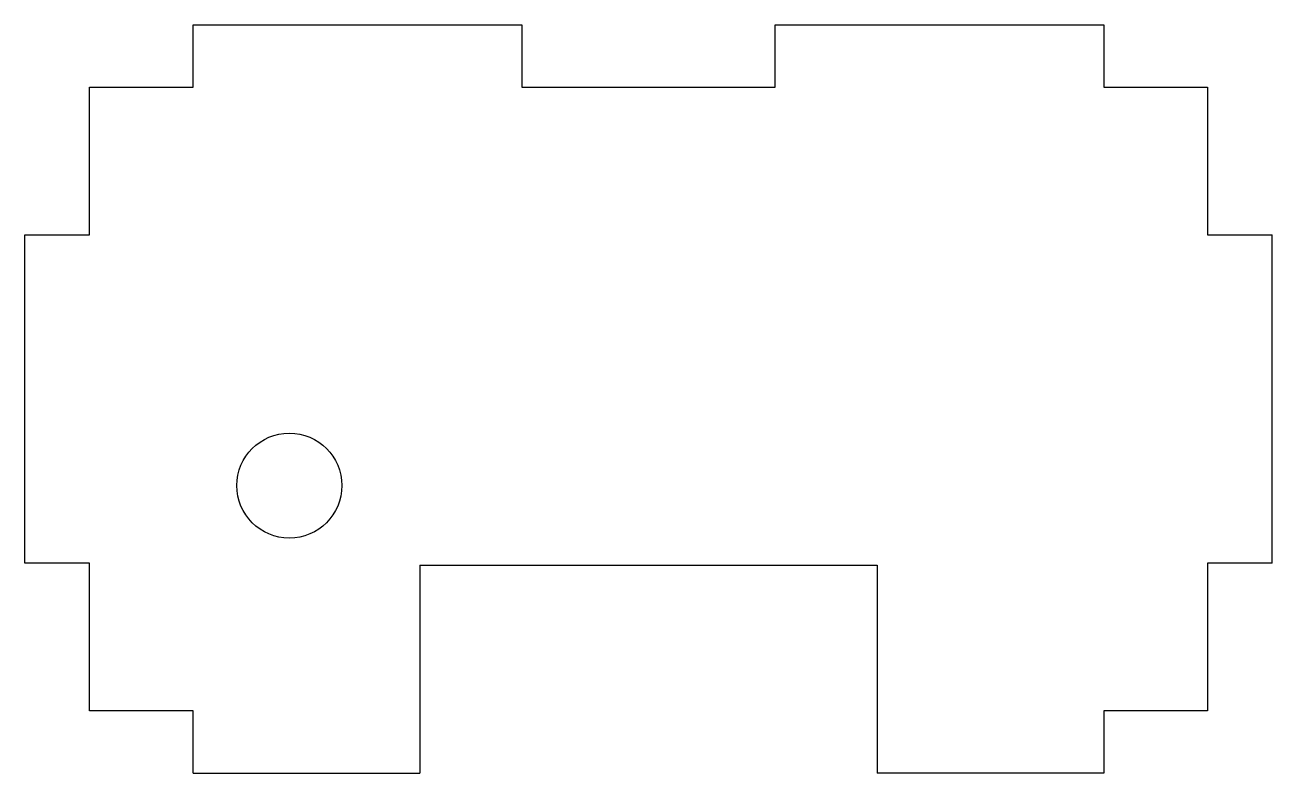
# Model space of a CAD drawing. Header units: millimetres. Extents: x -3.1 to 56.9, y -3 to 33.
import ezdxf

# ---------------------------------------------------------------- set-up
doc = ezdxf.new("R2010")
doc.units = ezdxf.units.MM

msp = doc.modelspace()

# ---------------------------------------------------------------- linework, layer by layer
at = {"color": 7, "linetype": 'Continuous', "lineweight": 25}
for p, q in [((5, 33), (20.8, 33)), ((5, 30), (5, 33)), ((20.8, 33), (20.8, 30)), ((33, 33), (48.8, 33)), ((33, 30), (33, 33)), ((48.8, 33), (48.8, 30)), ((0, 30), (5, 30)), ((0, 22.9), (0, 30)), ((20.8, 30), (33, 30)), ((48.8, 30), (53.8, 30)), ((53.8, 30), (53.8, 22.9)), ((-3.1, 22.9), (0, 22.9)), ((-3.1, 7.1), (-3.1, 22.9)), ((53.8, 22.9), (56.9, 22.9)), ((56.9, 7.1), (56.9, 22.9)), ((0, 7.1), (-3.1, 7.1)), ((0, 0), (0, 7.1)), ((15.9, 7), (37.9, 7)), ((15.9, 7), (15.9, -3)), ((37.9, 7), (37.9, -3)), ((53.8, 7.1), (53.8, 0)), ((56.9, 7.1), (53.8, 7.1)), ((5, 0), (0, 0)), ((5, -3), (5, 0)), ((48.8, 0), (48.8, -3)), ((53.8, 0), (48.8, 0)), ((5, -3), (15.9, -3)), ((48.8, -3), (37.9, -3))]:
    msp.add_line(p, q, dxfattribs=at)
msp.add_circle((9.621, 10.833), 2.525, dxfattribs=at)

doc.saveas('drawing.dxf')
